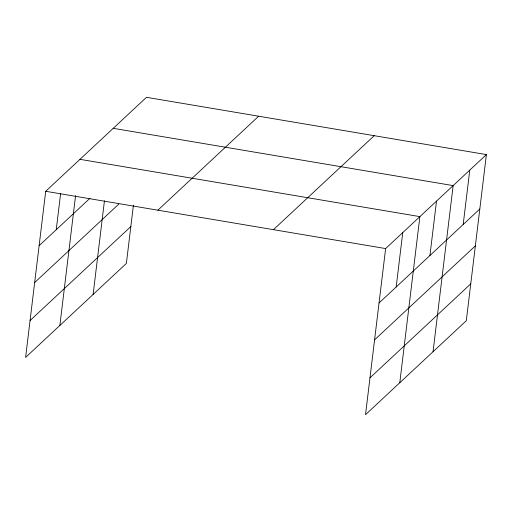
<?xml version="1.0" encoding="UTF-8"?>
<svg xmlns="http://www.w3.org/2000/svg" width="512" height="512" viewBox="0 0 512 512"><rect width="100%" height="100%" fill="white"/><g stroke="black" fill="none" stroke-linecap="round" stroke-linejoin="round"><path stroke-width="0.77" d="M486.4 154.592L385.626 248.57L365.517 414.688L466.298 320.71L486.4 154.592L146.483 97.312L45.702 191.29L25.6 357.408L126.374 263.43L133.427 205.197M56.25 229.709L60.64 193.446M59.866 325.453L75.578 195.603M93.12 294.438L104.454 200.762M396.173 286.995L402.752 232.595M399.782 382.739L419.885 216.621L79.968 159.334M429.933 255.514L436.512 201.114M433.043 351.725L453.146 185.606L113.222 128.32M463.187 224.499L469.773 170.099M39.117 245.683L90.01 198.227M34.656 282.554L118.81 204.083M30.061 320.538L130.842 226.56M157.875 210.189L258.656 116.211M273.446 229.67L374.227 135.693M379.04 302.97L479.814 208.992M374.579 339.84L475.354 245.862M369.984 377.824L470.758 283.846M45.702 191.29L385.626 248.57"/></g></svg>
